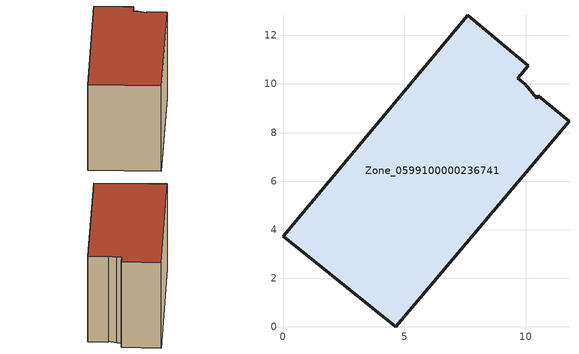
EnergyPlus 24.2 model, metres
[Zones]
Zone_0599100000236741
 floor ground (C_G): 10.51,9.52 11.77,8.46 4.63,0 0,3.73 7.61,12.83 10.09,10.76 9.66,10.23 9.97,9.98 10.45,9.4 z0
 wall outside (C_F): 4.63,0 11.77,8.46 10.51,9.52 10.45,9.4 9.97,9.98 9.66,10.23 10.09,10.76 7.61,12.83 0,3.73 4.63,0 z0:8.23
 roof outside (C_R): 11.77,8.46 10.51,9.52 10.45,9.4 9.97,9.98 9.66,10.23 10.09,10.76 7.61,12.83 0,3.73 4.63,0 z8.23
[BUILDING]
Pand.0599100000236741: North Axis=0; Terrain=City; Loads Convergence Tolerance Value=0.04; Temperature Convergence Tolerance Value=0.4; Solar Distribution=FullExterior; Maximum Number of Warmup Days=25; Minimum Number of Warmup Days=1
[Site:Location]
Rotterdam.The.Hague.AP_ZH_NLD Design_Conditions: Latitude=51.96; Longitude=4.45; Time Zone=1; Elevation=-4.5
[SITE:GROUNDTEMPERATURE:BUILDINGSURFACE]
18, 18, 18, 18, 18, 18, 18, 18, 18, 18, 18, 18
[MATERIAL] Thermal Absorptance=0.9; Solar Absorptance=0.7; Visible Absorptance=0.7
Name | Roughness | Thickness | Conductivity | Density | Specific Heat
G.TI.1946-1964 | MediumSmooth | 0.15 | 1 | 540 | 1210
F.TI.1946-1964 | Rough | 0.3 | 0.857143 | 1920 | 840
R.TI.1946-1964 | MediumRough | 0.2 | 0.277778 | 1500 | 1000
[CONSTRUCTION]
C_G: G.TI.1946-1964
C_F: F.TI.1946-1964
C_R: R.TI.1946-1964
[ZONE]
Zone_0599100000236741: Type=1; Multiplier=1; Ceiling Height=Autocalculate; Volume=Autocalculate; Floor Area=autocalculate; Part of Total Floor Area=Yes
[ZONEINFILTRATION:DESIGNFLOWRATE]
Infil_Zone_0599100000236741: Zone or ZoneList or Space or SpaceList=Zone_0599100000236741; Schedule=AlwaysOn; Design Flow Rate Calculation Method=Flow/Area; Flow Rate per Floor Area=0.003; Constant Term Coefficient=1; Temperature Term Coefficient=0; Velocity Term Coefficient=0; Velocity Squared Term Coefficient=0
[HVACTEMPLATE:ZONE:IDEALLOADSAIRSYSTEM]
Zone_0599100000236741: Maximum Heating Supply Air Temperature=50; Minimum Cooling Supply Air Temperature=13; Maximum Heating Supply Air Humidity Ratio=0.0156; Minimum Cooling Supply Air Humidity Ratio=0.0077; Heating Limit=NoLimit; Cooling Limit=NoLimit; Dehumidification Control Type=ConstantSensibleHeatRatio; Cooling Sensible Heat Ratio=0.7; Dehumidification Setpoint=60; Humidification Control Type=None; Humidification Setpoint=30; Outdoor Air Method=None; Outdoor Air Flow Rate per Person=0.00944; Outdoor Air Flow Rate per Zone Floor Area=0; Outdoor Air Flow Rate per Zone=0; Demand Controlled Ventilation Type=None; Outdoor Air Economizer Type=NoEconomizer; Heat Recovery Type=None; Sensible Heat Recovery Effectiveness=0.7; Latent Heat Recovery Effectiveness=0.65
[ZONECONTROL:THERMOSTAT]
ThermostatControl_Zone_0599100000236741: Zone or ZoneList=Zone_0599100000236741; Control Type Schedule=DualSetpointControlType; Control 1=Thermostat_Zone_0599100000236741; Temperature Difference Between Cutout And Setpoint=0
[THERMOSTATSETPOINT:DUALSETPOINT]
Thermostat_Zone_0599100000236741: Heating Setpoint Temperature Schedule=HeatingSetpoint_Zone_0599100000236741; Cooling Setpoint Temperature Schedule=CoolingSetpoint_Zone_0599100000236741
[SCHEDULE:COMPACT]
HeatingSetpoint_Zone_0599100000236741: Through: 12/31, For: AllDays, Until: 24:00, 21
CoolingSetpoint_Zone_0599100000236741: Through: 12/31, For: AllDays, Until: 24:00, 24
DualSetpointControlType: Through: 12/31, For: AllDays, Until: 24:00, 4
AlwaysOn: Through: 12/31, For: AllDays, Until: 24:00, 1
